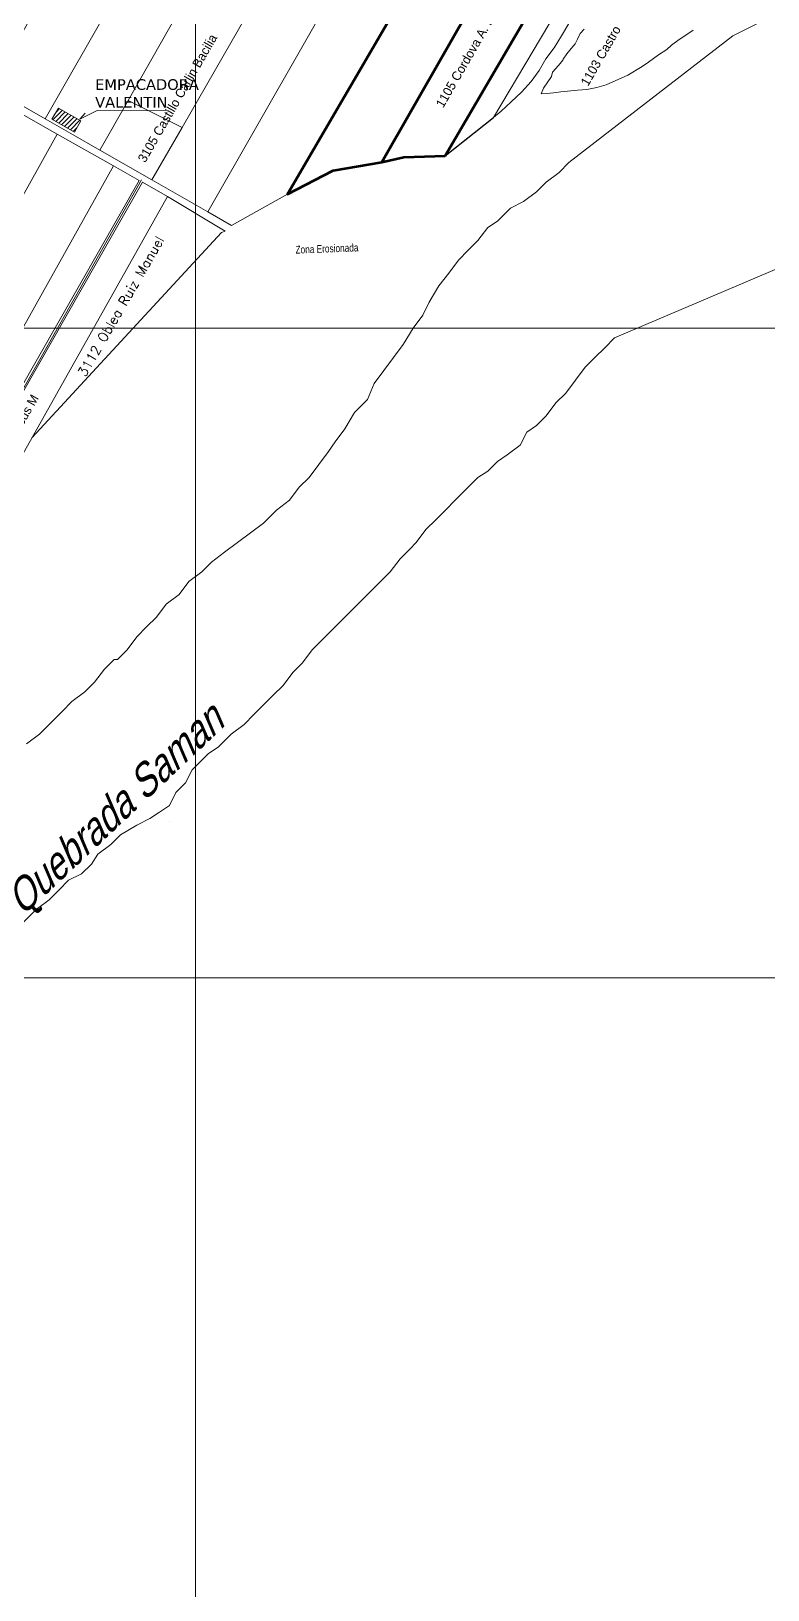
# Model space of a CAD drawing. Header units: metres. Extents: x 278 to 15006, y -2322 to 4522.
# Drawn here: x 1935 to 2502, y -49 to 1151 of the extents above; entities that cross this region are included whole.
import ezdxf

# ---------------------------------------------------------------- set-up
doc = ezdxf.new("R2010")
doc.units = ezdxf.units.M
doc.header["$LTSCALE"] = 25.4
doc.header["$MEASUREMENT"] = 0
for name, color, linetype in [('05', 7, 'Continuous'), ('51', 7, 'Continuous'), ('52', 7, 'Continuous'), ('PARCELAS', 3, 'Continuous'), ('TXTPARCEL', 7, 'Continuous')]:
    doc.layers.add(name, color=color, linetype=linetype)
doc.layers.add('cable via', color=32, linetype='Continuous', lineweight=30)
doc.styles.add('L290', font='simplex', dxfattribs={"height": 7.4})

msp = doc.modelspace()

# ---------------------------------------------------------------- hatches: boundary and pattern name
at = {"layer": 'cable via', "lineweight": 20}
h = msp.add_hatch(dxfattribs=at)
h.set_pattern_fill('ANSI31', color=256, scale=20, style=0)
h.set_pattern_definition([(45, (318.9656, 436.0485), (-1.767767, 1.767767), [])])
h.paths.add_polyline_path([(1956, 1091.5), (1951, 1082.9), (1968.4, 1072.9), (1973.4, 1081.6)])

# ---------------------------------------------------------------- linework, layer by layer
at = {"layer": '05', "color": 3, "linetype": 'Continuous', "lineweight": 13}
msp.add_line((1810, 665.6), (2019.9, 1036.1), dxfattribs=at)
at = {"layer": '05', "color": 5, "linetype": 'Continuous', "lineweight": 13}
for p, q in [((2093.9, 757), (2083.9, 749.5)), ((2083.9, 749.5), (2073.9, 742)), ((2041.5, 542.1), (2041.4, 542))]:
    msp.add_line(p, q, dxfattribs=at)
for points in [[(2348.9, 1049.5), (2474.9, 1147.2), (2537.6, 1178.6), (2766.4, 1289.5), (2933.9, 1372), (2943.9, 1372), (3046.4, 1422), (3133.9, 1467)], [(2256.4, 964.5), (2263.9, 974.5), (2271.4, 982), (2278.9, 989.5), (2286.4, 999.5), (2293.9, 1004.5), (2303.9, 1014.5), (2313.9, 1019.5), (2323.9, 1027), (2331.4, 1034.5), (2341.4, 1042), (2348.9, 1049.5)], [(2530, 976.8), (2479.8, 955.4), (2383.9, 914.5), (2376.4, 907), (2368.9, 899.5), (2361.4, 892), (2353.9, 882), (2346.4, 872), (2338.9, 864.5)], [(2256.4, 964.5), (2248.9, 954.5), (2241.4, 942), (2236.4, 932), (2228.9, 922), (2221.4, 909.5), (2213.9, 899.5), (2206.4, 889.5), (2198.9, 879.5), (2193.9, 867), (2183.9, 857), (2176.4, 844.5), (2168.9, 834.5), (2163.9, 827), (2156.4, 817), (2148.9, 807), (2141.4, 799.5), (2133.9, 789.5), (2123.9, 782), (2113.9, 772), (2103.9, 764.5), (2093.9, 757)], [(1928.9, 464.5), (1938.9, 474.5), (1948.9, 482), (1956.4, 489.5), (1963.9, 497), (1973.9, 502), (1981.4, 509.5), (1986.4, 517), (1996.4, 524.5), (2003.9, 532), (2016.4, 539.5), (2026.4, 544.5), (2033.9, 549.5), (2041.4, 554.5), (2046.4, 564.5), (2053.9, 572), (2058.9, 582), (2063.9, 587), (2071.4, 594.5), (2078.9, 599.5), (2088.9, 609.5), (2098.9, 617), (2106.4, 624.5), (2113.9, 632), (2121.4, 639.5), (2128.9, 647), (2136.4, 657), (2143.9, 664.5), (2151.4, 674.5), (2158.9, 682), (2166.4, 689.5), (2173.9, 697), (2181.4, 704.5), (2188.9, 712), (2196.4, 719.5), (2203.9, 727), (2211.4, 734.5), (2218.9, 744.5), (2226.4, 752), (2231.4, 757), (2238.9, 767), (2246.4, 774.5), (2253.9, 782), (2261.4, 789.5), (2268.9, 797), (2278.9, 807), (2286.4, 812), (2293.9, 819.5), (2301.4, 824.5), (2311.4, 832), (2316.4, 842), (2323.9, 847), (2331.4, 854.5), (2338.9, 864.5), (2346.4, 872), (2353.9, 882), (2361.4, 892), (2368.9, 899.5), (2376.4, 907), (2383.9, 914.5)], [(2073.9, 742), (2066.4, 734.5), (2056.4, 727), (2048.9, 717), (2038.9, 709.5), (2031.4, 699.5), (2023.9, 692), (2016.4, 684.5), (2008.9, 674.5), (2001.4, 667), (1998.9, 667), (1991.4, 659.5), (1983.9, 649.5), (1976.4, 642), (1966.4, 634.5), (1958.9, 627), (1948.9, 617), (1941.4, 609.5), (1931.4, 602)]]:
    msp.add_lwpolyline(points, dxfattribs=at)
at = {"layer": 'cable via', "lineweight": 13}
for p, q in [((2061.4, 4422), (2061.4, -678)), ((4161.4, 922), (361.4, 922)), ((4161.4, 422), (361.4, 422))]:
    msp.add_line(p, q, dxfattribs=at)
at = {"layer": 'cable via', "lineweight": 20}
for p, q in [((1985.9, 1089.6), (1972.6, 1082.9)), ((1972.6, 1082.9), (1976.7, 1087.6)), ((2039.7, 1089.4), (1985.9, 1089.6))]:
    msp.add_line(p, q, dxfattribs=at)
msp.add_lwpolyline([(1951, 1082.9), (1956, 1091.5), (1973.4, 1081.6), (1968.4, 1072.9)], close=True, dxfattribs=at)
at = {"layer": 'PARCELAS'}
for p, q in [((2253.7, 1054.7), (2322, 1171.6)), ((2253.7, 1054.7), (2290.9, 1084.2)), ((2204.8, 1049.8), (2204.8, 1049.8)), ((2204.8, 1049.8), (2204.8, 1049.8))]:
    msp.add_line(p, q, dxfattribs=at)
at = {"layer": 'PARCELAS', "color": 3, "linetype": 'Continuous', "lineweight": 13}
for points in [[(1945.9, 1083.1), (2209.2, 1544.3), (2165.2, 1569), (1904.1, 1107), (1945.9, 1083.1)], [(2250.4, 1521.2), (2148.2, 1341.2), (2085.3, 1230.5), (2060.2, 1186.2), (2060.1, 1186.2), (2009.6, 1097.2), (1988, 1059), (1965.5, 1071.9), (1945.9, 1083.1), (2209.2, 1544.3), (2250.4, 1521.2)], [(2132.2, 1025.3), (2263.8, 1251.1), (2374.9, 1450.5), (2348.9, 1465.8), (2335, 1473.6), (2071, 1011.5), (2089.1, 1001.1), (2132.2, 1025.3)], [(1696.5, 608.5), (1748.1, 700), (1955, 1071.5), (1915, 1094.1), (1656.6, 631.9), (1670, 623.6), (1696.5, 608.5)], [(1790.4, 675.2), (1998.4, 1047), (1955, 1071.5), (1748.1, 700), (1696.5, 608.5), (1738.8, 584.4), (1790.4, 675.2)], [(1790.4, 675.2), (1998.4, 1047), (2018.1, 1035.8), (1879.1, 792.2), (1808.8, 665.3), (1790.4, 675.2)], [(1935.8, 837.9), (2039.9, 1023.5), (2020.7, 1034.4), (1881.9, 791.1), (1811, 664.2), (1832.3, 653.5), (1935.8, 837.9)], [(2039.9, 1023.5), (1935.8, 837.9), (2081.5, 995.6), (2084.3, 996.8), (2039.9, 1023.5)]]:
    msp.add_lwpolyline(points, close=True, dxfattribs=at)
at = {"layer": 'PARCELAS', "color": 49, "linetype": 'Continuous', "lineweight": 13}
for points in [[(2293.4, 1497.2), (2191.2, 1319.7), (2125.7, 1206), (2101.5, 1164), (2051.2, 1076.6), (2027.9, 1036.1), (2071, 1011.5), (2335, 1473.6), (2293.4, 1497.2)], [(2060.2, 1186.2), (2101.5, 1164), (2051.2, 1076.6), (2009.6, 1097.2), (2060.1, 1186.2), (2060.2, 1186.2)], [(2009.6, 1097.2), (2051.2, 1076.6), (2027.9, 1036.1), (1988, 1059), (2009.6, 1097.2)]]:
    msp.add_lwpolyline(points, close=True, dxfattribs=at)
at = {"layer": 'PARCELAS', "color": 6, "linetype": 'Continuous', "lineweight": 100}
for points in [[(2204.8, 1049.8), (2419, 1424.5), (2374.9, 1450.5), (2263.8, 1251.1), (2132.2, 1025.3), (2167.4, 1043.5), (2204.8, 1049.8)], [(2253.7, 1054.7), (2456.9, 1402.3), (2419, 1424.5), (2204.8, 1049.8), (2221.9, 1053.7), (2253.7, 1054.7)]]:
    msp.add_lwpolyline(points, close=True, dxfattribs=at)
at = {"layer": 'PARCELAS', "color": 6, "linetype": 'Continuous', "lineweight": 13}
msp.add_lwpolyline([(2253.7, 1054.7), (2456.9, 1402.3), (2469.3, 1395), (2473.9, 1392.3), (2290.9, 1084.2), (2280.2, 1075.6), (2271, 1068.6), (2253.7, 1054.7)], close=True, dxfattribs=at)
for points in [[(2473.9, 1392.3), (2290.9, 1084.2), (2296.7, 1089.2), (2304.5, 1096.3), (2312.3, 1103.8), (2319.8, 1111.9), (2326.1, 1120.5), (2331.2, 1129.3), (2337.6, 1137.8), (2343.1, 1147), (2348.8, 1156.6)], [(2444.4, 1151.5), (2439.6, 1148.2), (2433.6, 1144.3), (2427.9, 1139.8), (2424.3, 1136.6), (2417.8, 1132.4), (2410, 1126.8), (2405.2, 1123.5), (2394.2, 1116.9), (2377.6, 1109.4), (2370.3, 1107.3), (2362.6, 1105.8), (2355.5, 1105.3), (2342.6, 1103.9), (2337, 1103.2), (2331.9, 1102.8), (2327.6, 1102.5), (2329.2, 1106.8), (2335.5, 1115.8), (2336.2, 1119), (2338.7, 1122), (2342.2, 1125.7), (2344.1, 1128.3), (2344.5, 1129), (2347.2, 1133.1), (2350.6, 1137.3), (2353.7, 1141), (2355.6, 1144.5), (2357.5, 1148.8), (2360.5, 1152.2)]]:
    msp.add_lwpolyline(points, dxfattribs=at)

# ---------------------------------------------------------------- texts
at = {"layer": '51', "color": 7, "lineweight": 13, "width": 0.8}
msp.add_text('Zona Erosionada', height=5.946, rotation=2.1, dxfattribs=at).set_placement((2138.6, 979.4))
at = {"layer": '52', "color": 5, "lineweight": 13, "oblique": 20, "width": 0.857143}
msp.add_text('Quebrada Saman', height=23.815, rotation=43.3, dxfattribs=at).set_placement((1928.3, 468.8))
at = {"layer": 'cable via', "lineweight": 20, "insert": (1984.3, 1113.7), "char_height": 8.192, "width": 629.187, "attachment_point": 1}
msp.add_mtext('{\\fVerdana|b0|i0|c0|p34;EMPACADORA\\PVALENTIN}', dxfattribs=at)
at = {"layer": 'TXTPARCEL', "color": 49, "lineweight": 13}
for s, height, p in [('1105 Cordova A. Laura I   1104 Condova A Angel Ovidio', 7.034, (2252.1, 1091.1)), ('3105 Castillo Carlin Bacilia', 7.026, (2022.8, 1048.9)), ('3103 Andrade Chero Jesus M', 7.026, (1879, 760.1))]:
    msp.add_text(s, height=height, rotation=60.1, dxfattribs=at).set_placement(p)
at = {"layer": 'TXTPARCEL', "color": 7, "lineweight": 13}
msp.add_text('1103 Castro Vidal Raúl', height=7.034, rotation=60.1, dxfattribs=at).set_placement((2363.6, 1107.8))
at = {"layer": 'TXTPARCEL', "color": 49, "lineweight": 13, "style": 'L290'}
msp.add_text('3112 Oblea Ruiz Manuel', height=7.4, rotation=60.1, dxfattribs=at).set_placement((1976.8, 884))

doc.saveas('drawing.dxf')
